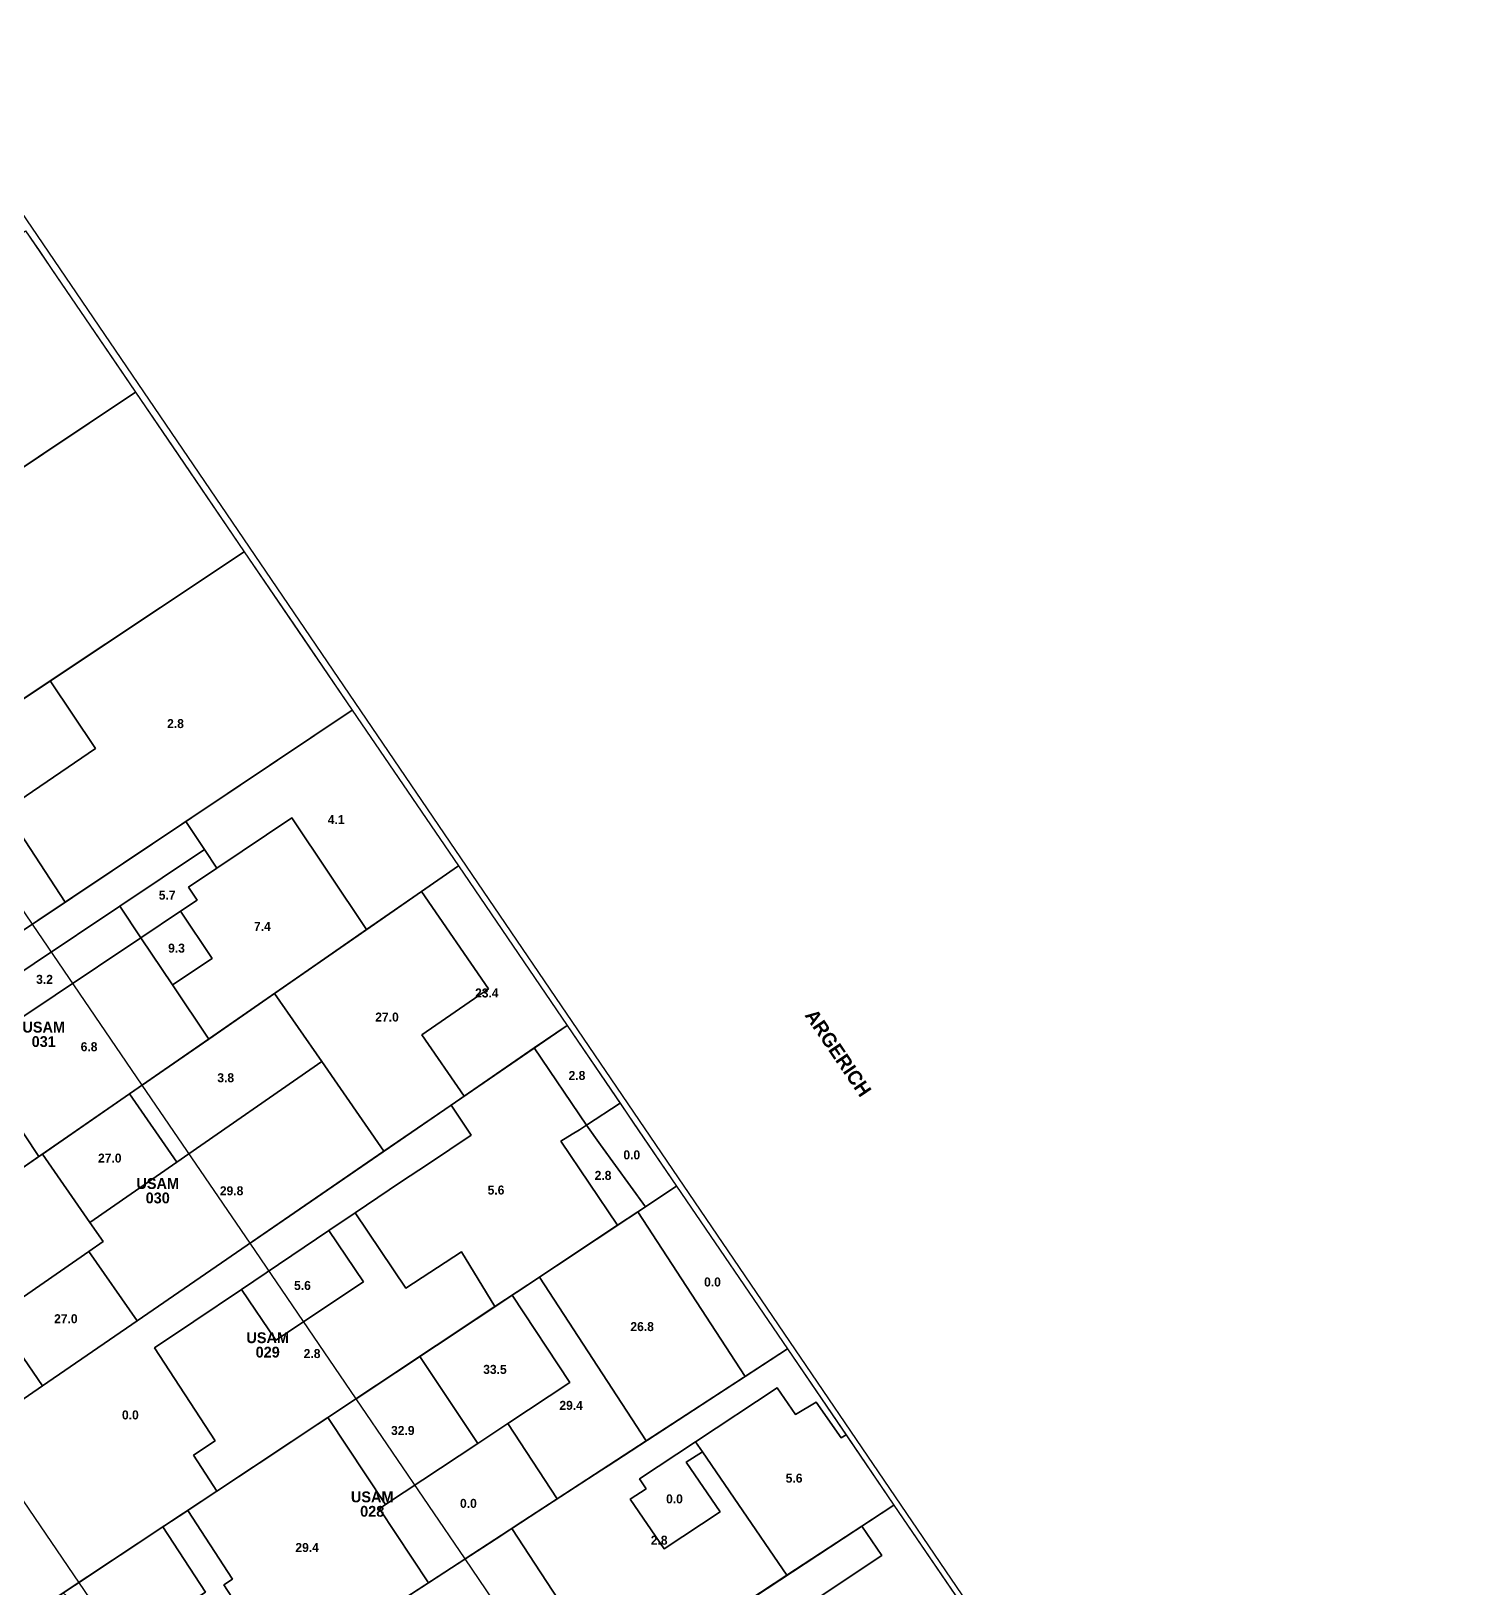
# Model space of a CAD drawing. Header units: metres. Extents: x 6364127 to 6364293, y 6168901 to 6169063.
# Drawn here: x 6364232.9 to 6364292.7, y 6168998.3 to 6169063.1 of the extents above; entities that cross this region are included whole.
import ezdxf
from ezdxf.enums import TextEntityAlignment as Align

# ---------------------------------------------------------------- set-up
doc = ezdxf.new("R2010")
doc.units = ezdxf.units.M
doc.header["$MEASUREMENT"] = 0
doc.linetypes.add('DASHED', pattern=[10, 5, -5])
for name, color, linetype, true_color in [('banda_minima', 1, 'Continuous', 0xe41a1c), ('calles_etiquetas', 252, 'Continuous', 0x606060), ('lfi', 141, 'Continuous', 0x3579b1), ('manzanas', 250, 'Continuous', 0x404040), ('parcelas', 252, 'Continuous', 0x606060), ('parcelas_etiquetas', 252, 'Continuous', 0x606060), ('tejido', 8, 'Continuous', 0x808080)]:
    doc.layers.add(name, color=color, linetype=linetype, true_color=true_color)
doc.styles.add('GOOGLE_SANS', font='GoogleSans-Bold.ttf')

msp = doc.modelspace()

# ---------------------------------------------------------------- linework, layer by layer
at = {"layer": 'banda_minima', "color": 1, "linetype": 'DASHED', "ltscale": 5}
for points in [[(6364219.373, 6169045.883), (6364232.692, 6169054.75), (6364237.268, 6169048.033), (6364223.955, 6169039.157), (6364219.373, 6169045.883)], [(6364237.268, 6169048.033), (6364241.79, 6169041.399), (6364228.47, 6169032.531), (6364223.955, 6169039.156), (6364237.268, 6169048.033)], [(6364241.79, 6169041.399), (6364246.284, 6169034.805), (6364232.985, 6169025.908), (6364228.47, 6169032.531), (6364241.79, 6169041.399)], [(6364232.985, 6169025.908), (6364246.284, 6169034.805), (6364250.697, 6169028.328), (6364237.546, 6169019.214), (6364232.985, 6169025.908)], [(6364237.546, 6169019.214), (6364250.697, 6169028.328), (6364255.215, 6169021.697), (6364242.03, 6169012.632), (6364237.546, 6169019.214)], [(6364242.03, 6169012.632), (6364255.215, 6169021.697), (6364259.772, 6169015.01), (6364246.438, 6169006.165), (6364242.03, 6169012.632)], [(6364264.384, 6169008.242), (6364250.977, 6168999.503), (6364246.438, 6169006.165), (6364259.772, 6169015.01), (6364264.384, 6169008.242)], [(6364264.384, 6169008.242), (6364268.811, 6169001.746), (6364255.439, 6168992.956), (6364250.977, 6168999.503), (6364264.384, 6169008.242)], [(6364255.439, 6168992.956), (6364268.811, 6169001.746), (6364273.211, 6168995.29), (6364259.866, 6168986.46), (6364255.439, 6168992.956)]]:
    msp.add_lwpolyline(points, close=True, dxfattribs=at)
at = {"layer": 'lfi'}
msp.add_lwpolyline([(6364168.186, 6168989.503), (6364218.569, 6169022.527), (6364251.239, 6168974.504), (6364201.016, 6168941.463), (6364168.186, 6168989.503)], close=True, dxfattribs=at)
at = {"layer": 'manzanas'}
msp.add_lwpolyline([(6364126.62, 6168997.007), (6364227.386, 6169063.054), (6364292.725, 6168967.009), (6364192.279, 6168900.926), (6364126.62, 6168997.007)], close=True, dxfattribs=at)
at = {"layer": 'parcelas'}
for points in [[(6364224.938, 6169049.588), (6364227.057, 6169050.998), (6364228.863, 6169052.201), (6364232.692, 6169054.75), (6364233.255, 6169053.924), (6364233.818, 6169053.097), (6364236.705, 6169048.86), (6364237.268, 6169048.033), (6364236.436, 6169047.479), (6364234.732, 6169046.342), (6364231.704, 6169044.323), (6364229.481, 6169042.841), (6364228.202, 6169041.988), (6364214.618, 6169032.931), (6364214.246, 6169033.487), (6364213.299, 6169034.899), (6364210.082, 6169039.698), (6364217.145, 6169044.4), (6364221.531, 6169047.32), (6364224.801, 6169049.496), (6364224.938, 6169049.588)], [(6364237.268, 6169048.033), (6364238.789, 6169045.802), (6364241.79, 6169041.399), (6364240.625, 6169040.623), (6364233.721, 6169036.027), (6364225.764, 6169030.73), (6364222.428, 6169028.509), (6364215.512, 6169023.905), (6364214.958, 6169023.536), (6364211.887, 6169021.491), (6364208.85, 6169025.978), (6364207.402, 6169028.118), (6364211.028, 6169030.536), (6364214.618, 6169032.931), (6364228.202, 6169041.988), (6364229.481, 6169042.841), (6364231.704, 6169044.323), (6364234.732, 6169046.342), (6364236.436, 6169047.479), (6364237.268, 6169048.033)], [(6364241.79, 6169041.399), (6364244.043, 6169038.092), (6364246.284, 6169034.805), (6364241.626, 6169031.688), (6364234.347, 6169026.819), (6364226.455, 6169021.539), (6364224.231, 6169020.052), (6364223.411, 6169019.503), (6364221.161, 6169017.998), (6364219.412, 6169016.827), (6364216.405, 6169014.816), (6364216.307, 6169014.96), (6364211.887, 6169021.491), (6364214.958, 6169023.536), (6364215.512, 6169023.905), (6364222.428, 6169028.509), (6364225.764, 6169030.73), (6364233.721, 6169036.027), (6364240.625, 6169040.623), (6364241.79, 6169041.399)], [(6364228.146, 6169012.699), (6364224.53, 6169010.192), (6364221.129, 6169007.836), (6364218.914, 6169011.109), (6364216.405, 6169014.816), (6364219.412, 6169016.827), (6364221.161, 6169017.998), (6364223.411, 6169019.503), (6364224.231, 6169020.052), (6364226.455, 6169021.539), (6364234.347, 6169026.819), (6364241.626, 6169031.688), (6364246.284, 6169034.805), (6364250.697, 6169028.328), (6364249.164, 6169027.265), (6364247.029, 6169025.786), (6364243.049, 6169023.027), (6364237.021, 6169018.85), (6364233.334, 6169016.295), (6364228.899, 6169013.221), (6364228.146, 6169012.699)], [(6364225.552, 6169001.301), (6364224.938, 6169002.207), (6364223.284, 6169004.651), (6364221.129, 6169007.836), (6364224.53, 6169010.192), (6364228.146, 6169012.699), (6364228.899, 6169013.221), (6364233.334, 6169016.295), (6364237.021, 6169018.85), (6364243.049, 6169023.027), (6364247.029, 6169025.786), (6364249.164, 6169027.265), (6364250.697, 6169028.328), (6364255.215, 6169021.697), (6364253.85, 6169020.759), (6364250.931, 6169018.751), (6364250.389, 6169018.379), (6364247.6, 6169016.461), (6364237.334, 6169009.403), (6364233.4, 6169006.697), (6364228.584, 6169003.387), (6364225.552, 6169001.301)]]:
    msp.add_lwpolyline(points, close=True, dxfattribs=at)
for points in [[(6364228.584, 6169003.387), (6364233.4, 6169006.697), (6364237.334, 6169009.403), (6364247.6, 6169016.461), (6364250.389, 6169018.379), (6364250.931, 6169018.751), (6364253.85, 6169020.759), (6364255.215, 6169021.697), (6364257.421, 6169018.461), (6364257.984, 6169017.635), (6364259.772, 6169015.01), (6364258.476, 6169014.151), (6364257.787, 6169013.692), (6364257.319, 6169013.383), (6364253.581, 6169010.903), (6364252.215, 6169009.997), (6364242.405, 6169003.49), (6364240.652, 6169002.327), (6364239.993, 6169001.89), (6364238.573, 6169000.949), (6364238.488, 6169000.892), (6364232.866, 6168997.163)], [(6364232.866, 6168997.163), (6364238.488, 6169000.892), (6364238.573, 6169000.949), (6364239.993, 6169001.89), (6364240.652, 6169002.327), (6364242.405, 6169003.49), (6364252.215, 6169009.997), (6364253.581, 6169010.903), (6364257.319, 6169013.383), (6364257.787, 6169013.692), (6364258.476, 6169014.151), (6364259.772, 6169015.01), (6364264.384, 6169008.242), (6364259.518, 6169005.071), (6364256.92, 6169003.376), (6364256.66, 6169003.208), (6364256.66, 6169003.208), (6364253.104, 6169000.889), (6364252.917, 6169000.768), (6364252.269, 6169000.345), (6364249.861, 6168998.777), (6364247.366, 6168997.149)], [(6364247.366, 6168997.149), (6364249.861, 6168998.777), (6364252.269, 6169000.345), (6364252.917, 6169000.768), (6364253.104, 6169000.889), (6364256.66, 6169003.208), (6364256.92, 6169003.376), (6364259.518, 6169005.071), (6364264.384, 6169008.242), (6364264.384, 6169008.242), (6364266.819, 6169004.669), (6364268.811, 6169001.746), (6364267.473, 6169000.867), (6364264.364, 6168998.823), (6364257.254, 6168994.149)], [(6364257.254, 6168994.149), (6364264.364, 6168998.823), (6364267.473, 6169000.867), (6364268.811, 6169001.746), (6364273.211, 6168995.29)]]:
    msp.add_lwpolyline(points, dxfattribs=at)
at = {"layer": 'tejido'}
for points in [[(6364237.268, 6169048.033), (6364236.436, 6169047.479), (6364234.732, 6169046.342), (6364231.704, 6169044.324), (6364228.249, 6169049.285), (6364227.322, 6169050.617), (6364227.057, 6169050.998), (6364227.236, 6169051.118), (6364229.654, 6169052.727), (6364232.692, 6169054.75), (6364233.255, 6169053.924), (6364233.818, 6169053.097), (6364236.705, 6169048.861), (6364237.268, 6169048.033)], [(6364241.79, 6169041.399), (6364240.625, 6169040.623), (6364233.721, 6169036.027), (6364225.764, 6169030.73), (6364223.303, 6169034.433), (6364222.553, 6169035.562), (6364229.376, 6169040.104), (6364228.202, 6169041.988), (6364229.481, 6169042.841), (6364231.704, 6169044.323), (6364234.732, 6169046.342), (6364236.436, 6169047.479), (6364237.268, 6169048.033), (6364238.789, 6169045.802), (6364241.79, 6169041.399)], [(6364246.284, 6169034.805), (6364239.358, 6169030.171), (6364234.347, 6169026.819), (6364231.851, 6169030.652), (6364235.602, 6169033.209), (6364233.721, 6169036.027), (6364240.625, 6169040.623), (6364241.79, 6169041.399), (6364244.043, 6169038.092), (6364246.284, 6169034.805)], [(6364231.851, 6169030.652), (6364224.287, 6169025.731), (6364223.892, 6169025.474), (6364226.455, 6169021.539), (6364224.985, 6169020.556), (6364223.461, 6169019.537), (6364221.161, 6169017.998), (6364219.412, 6169016.827), (6364214.958, 6169023.536), (6364215.512, 6169023.905), (6364222.428, 6169028.509), (6364225.764, 6169030.73), (6364233.721, 6169036.027), (6364235.602, 6169033.209), (6364231.851, 6169030.652)], [(6364240.651, 6169028.239), (6364240.134, 6169029.011), (6364239.358, 6169030.171), (6364246.284, 6169034.805), (6364250.697, 6169028.328), (6364249.164, 6169027.265), (6364246.876, 6169025.679), (6364243.768, 6169030.324), (6364240.651, 6169028.239)], [(6364234.347, 6169026.819), (6364226.455, 6169021.539), (6364223.892, 6169025.474), (6364224.287, 6169025.731), (6364231.851, 6169030.652), (6364234.347, 6169026.819)], [(6364238.808, 6169023.377), (6364240.453, 6169024.478), (6364239.137, 6169026.446), (6364239.828, 6169026.909), (6364239.468, 6169027.447), (6364240.651, 6169028.239), (6364243.768, 6169030.324), (6364246.876, 6169025.679), (6364243.049, 6169023.027), (6364240.311, 6169021.13), (6364238.808, 6169023.377)], [(6364240.134, 6169029.011), (6364236.614, 6169026.656), (6364229.476, 6169021.88), (6364225.762, 6169019.395), (6364224.985, 6169020.556), (6364226.455, 6169021.539), (6364234.347, 6169026.819), (6364239.358, 6169030.171), (6364240.134, 6169029.011)], [(6364239.828, 6169026.909), (6364239.137, 6169026.446), (6364237.491, 6169025.345), (6364236.614, 6169026.656), (6364240.134, 6169029.011), (6364240.651, 6169028.239), (6364239.468, 6169027.447), (6364239.828, 6169026.909)], [(6364255.215, 6169021.697), (6364253.85, 6169020.759), (6364250.931, 6169018.751), (6364249.174, 6169021.306), (6364251.949, 6169023.215), (6364249.164, 6169027.265), (6364250.697, 6169028.328), (6364255.215, 6169021.697)], [(6364250.931, 6169018.751), (6364250.389, 6169018.379), (6364247.6, 6169016.461), (6364245.016, 6169020.189), (6364243.049, 6169023.027), (6364246.876, 6169025.679), (6364249.164, 6169027.265), (6364251.949, 6169023.215), (6364249.174, 6169021.306), (6364250.931, 6169018.751)], [(6364230.353, 6169020.568), (6364229.475, 6169021.88), (6364236.614, 6169026.656), (6364237.491, 6169025.345), (6364230.353, 6169020.568)], [(6364238.808, 6169023.377), (6364237.491, 6169025.345), (6364239.137, 6169026.446), (6364240.453, 6169024.478), (6364238.808, 6169023.377)], [(6364240.311, 6169021.13), (6364237.021, 6169018.85), (6364233.404, 6169016.343), (6364233.251, 6169016.237), (6364231.496, 6169018.86), (6364230.353, 6169020.568), (6364237.491, 6169025.345), (6364238.808, 6169023.377), (6364240.311, 6169021.13)], [(6364245.016, 6169020.189), (6364238.988, 6169016.011), (6364237.021, 6169018.85), (6364240.311, 6169021.13), (6364243.049, 6169023.027), (6364245.016, 6169020.189)], [(6364257.42, 6169018.461), (6364256.019, 6169017.544), (6364253.85, 6169020.759), (6364255.215, 6169021.697), (6364257.42, 6169018.461)], [(6364256.019, 6169017.544), (6364255.736, 6169017.353), (6364255.432, 6169017.171), (6364254.951, 6169016.884), (6364257.319, 6169013.383), (6364254.067, 6169011.225), (6364252.931, 6169010.472), (6364252.216, 6169009.998), (6364250.823, 6169012.276), (6364248.504, 6169010.77), (6364246.407, 6169013.901), (6364248.293, 6169015.169), (6364249.447, 6169015.942), (6364251.228, 6169017.132), (6364250.389, 6169018.379), (6364250.931, 6169018.751), (6364253.85, 6169020.759), (6364256.019, 6169017.544)], [(6364247.599, 6169016.461), (6364237.334, 6169009.403), (6364235.329, 6169012.296), (6364235.923, 6169012.707), (6364235.371, 6169013.504), (6364238.988, 6169016.011), (6364245.016, 6169020.189), (6364247.599, 6169016.461)], [(6364233.251, 6169016.237), (6364228.899, 6169013.221), (6364224.687, 6169010.301), (6364222.468, 6169013.617), (6364223.59, 6169014.368), (6364225.305, 6169015.515), (6364225.89, 6169015.907), (6364226.258, 6169015.356), (6364227.194, 6169015.982), (6364231.496, 6169018.86), (6364233.251, 6169016.237)], [(6364238.988, 6169016.011), (6364235.371, 6169013.504), (6364233.404, 6169016.343), (6364237.021, 6169018.85), (6364238.988, 6169016.011)], [(6364246.407, 6169013.901), (6364245.314, 6169013.166), (6364241.675, 6169010.716), (6364239.686, 6169009.377), (6364238.056, 6169008.281), (6364240.583, 6169004.41), (6364239.674, 6169003.823), (6364240.345, 6169002.797), (6364240.652, 6169002.327), (6364239.437, 6169001.521), (6364238.407, 6169000.838), (6364234.261, 6168998.088), (6364232.866, 6168997.163), (6364228.584, 6169003.387), (6364233.4, 6169006.697), (6364237.334, 6169009.403), (6364247.6, 6169016.461), (6364250.389, 6169018.379), (6364251.228, 6169017.132), (6364249.447, 6169015.942), (6364248.293, 6169015.169), (6364246.407, 6169013.901)], [(6364259.772, 6169015.01), (6364258.476, 6169014.151), (6364256.604, 6169016.733), (6364256.019, 6169017.544), (6364257.42, 6169018.461), (6364257.984, 6169017.635), (6364259.772, 6169015.01)], [(6364258.476, 6169014.151), (6364258.156, 6169013.938), (6364257.319, 6169013.383), (6364254.951, 6169016.884), (6364255.432, 6169017.171), (6364255.736, 6169017.353), (6364256.019, 6169017.544), (6364256.604, 6169016.733), (6364258.476, 6169014.151)], [(6364235.371, 6169013.504), (6364235.923, 6169012.707), (6364235.329, 6169012.296), (6364231.41, 6169009.581), (6364228.899, 6169013.221), (6364233.251, 6169016.237), (6364233.404, 6169016.343), (6364235.371, 6169013.504)], [(6364262.618, 6169007.091), (6364258.156, 6169013.938), (6364258.476, 6169014.151), (6364259.772, 6169015.01), (6364264.384, 6169008.242), (6364262.618, 6169007.091)], [(6364252.216, 6169009.998), (6364249.098, 6169007.93), (6364245.266, 6169005.387), (6364240.652, 6169002.327), (6364240.345, 6169002.797), (6364239.674, 6169003.823), (6364240.583, 6169004.41), (6364238.056, 6169008.281), (6364239.686, 6169009.377), (6364241.675, 6169010.716), (6364243.105, 6169008.6), (6364246.743, 6169011.03), (6364245.314, 6169013.166), (6364246.407, 6169013.901), (6364248.504, 6169010.77), (6364250.823, 6169012.276), (6364252.216, 6169009.998)], [(6364258.508, 6169004.412), (6364254.067, 6169011.225), (6364257.319, 6169013.383), (6364258.156, 6169013.938), (6364262.618, 6169007.091), (6364258.508, 6169004.412)], [(6364231.41, 6169009.581), (6364233.4, 6169006.697), (6364228.584, 6169003.387), (6364225.552, 6169001.301), (6364224.938, 6169002.207), (6364223.284, 6169004.651), (6364221.129, 6169007.836), (6364224.687, 6169010.301), (6364228.899, 6169013.221), (6364231.41, 6169009.581)], [(6364241.675, 6169010.716), (6364245.314, 6169013.165), (6364246.743, 6169011.029), (6364243.105, 6169008.6), (6364241.675, 6169010.716)], [(6364237.334, 6169009.403), (6364233.4, 6169006.697), (6364231.41, 6169009.581), (6364235.329, 6169012.296), (6364237.334, 6169009.403)], [(6364254.802, 6169001.997), (6364252.757, 6169005.135), (6364255.336, 6169006.846), (6364252.931, 6169010.472), (6364254.067, 6169011.225), (6364258.508, 6169004.412), (6364254.802, 6169001.997)], [(6364251.503, 6169004.304), (6364249.098, 6169007.93), (6364252.216, 6169009.998), (6364252.931, 6169010.472), (6364255.336, 6169006.846), (6364252.757, 6169005.135), (6364251.503, 6169004.304)], [(6364251.503, 6169004.304), (6364247.67, 6169001.762), (6364245.266, 6169005.387), (6364249.098, 6169007.93), (6364251.503, 6169004.304)], [(6364266.819, 6169004.67), (6364266.611, 6169004.543), (6364265.584, 6169006.027), (6364264.724, 6169005.508), (6364263.96, 6169006.614), (6364260.563, 6169004.376), (6364258.225, 6169002.836), (6364258.508, 6169002.424), (6364257.838, 6169001.983), (6364259.251, 6168999.92), (6364261.589, 6169001.461), (6364260.177, 6169003.524), (6364260.845, 6169003.964), (6364262.345, 6169001.772), (6364264.364, 6168998.823), (6364257.254, 6168994.149), (6364255.329, 6168997.087), (6364252.916, 6169000.768), (6364254.802, 6169001.997), (6364259.272, 6169004.91), (6364262.618, 6169007.091), (6364264.384, 6169008.242), (6364266.819, 6169004.67)], [(6364266.819, 6169004.669), (6364268.811, 6169001.746), (6364267.473, 6169000.867), (6364264.364, 6168998.823), (6364262.345, 6169001.772), (6364260.845, 6169003.964), (6364260.563, 6169004.376), (6364263.96, 6169006.614), (6364264.724, 6169005.508), (6364265.583, 6169006.027), (6364266.611, 6169004.543), (6364266.819, 6169004.669)], [(6364245.063, 6168995.648), (6364243.437, 6168994.588), (6364240.939, 6168998.421), (6364241.303, 6168998.658), (6364239.437, 6169001.521), (6364240.652, 6169002.327), (6364245.266, 6169005.387), (6364247.67, 6169001.762), (6364247.413, 6169001.591), (6364249.456, 6168998.511), (6364247.366, 6168997.149), (6364245.063, 6168995.648)], [(6364249.456, 6168998.511), (6364247.413, 6169001.591), (6364247.67, 6169001.762), (6364251.503, 6169004.304), (6364252.757, 6169005.135), (6364254.802, 6169001.997), (6364252.916, 6169000.768), (6364249.456, 6168998.511)], [(6364260.845, 6169003.964), (6364260.177, 6169003.524), (6364261.589, 6169001.461), (6364259.251, 6168999.92), (6364257.839, 6169001.983), (6364258.507, 6169002.424), (6364258.225, 6169002.836), (6364260.563, 6169004.376), (6364260.845, 6169003.964)], [(6364241.522, 6168993.34), (6364240.053, 6168995.594), (6364238.934, 6168997.311), (6364240.178, 6168998.122), (6364238.407, 6169000.838), (6364239.437, 6169001.521), (6364241.303, 6168998.658), (6364240.939, 6168998.421), (6364243.437, 6168994.588), (6364241.522, 6168993.34)], [(6364273.211, 6168995.29), (6364271.306, 6168994.029), (6364268.661, 6168992.279), (6364268.267, 6168992.018), (6364264.708, 6168997.243), (6364268.309, 6168999.64), (6364267.473, 6169000.867), (6364268.811, 6169001.746), (6364273.211, 6168995.29)], [(6364240.053, 6168995.594), (6364238.31, 6168994.457), (6364234.261, 6168998.088), (6364238.407, 6169000.838), (6364240.178, 6168998.122), (6364238.934, 6168997.311), (6364240.053, 6168995.594)], [(6364257.254, 6168994.149), (6364254.318, 6168992.219), (6364253.035, 6168994.109), (6364252.097, 6168995.491), (6364251.871, 6168995.821), (6364250.756, 6168997.461), (6364248.299, 6168995.841), (6364247.366, 6168997.149), (6364249.456, 6168998.511), (6364252.916, 6169000.768), (6364255.329, 6168997.087), (6364257.254, 6168994.149)]]:
    msp.add_lwpolyline(points, close=True, dxfattribs=at)
msp.add_lwpolyline([(6364257.254, 6168994.149), (6364264.364, 6168998.823), (6364267.473, 6169000.867), (6364268.309, 6168999.64), (6364264.709, 6168997.243)], dxfattribs=at)

# ---------------------------------------------------------------- texts
at = {"layer": 'calles_etiquetas', "color": 252, "style": 'GOOGLE_SANS'}
msp.add_text('ARGERICH', height=0.585, rotation=-55.82134, dxfattribs=at).set_placement((6364266.495, 6169020.555), align=Align.MIDDLE_CENTER)
at = {"layer": 'parcelas_etiquetas', "color": 252, "style": 'GOOGLE_SANS'}
for s, p in [('USAM', (6364233.449, 6169021.623)), ('031', (6364233.449, 6169021.023)), ('USAM', (6364238.19, 6169015.119)), ('030', (6364238.19, 6169014.519)), ('USAM', (6364242.764, 6169008.705)), ('029', (6364242.764, 6169008.105)), ('USAM', (6364247.112, 6169002.084)), ('028', (6364247.112, 6169001.484))]:
    msp.add_text(s, height=0.45, dxfattribs=at).set_placement(p, align=Align.MIDDLE_CENTER)
at = {"layer": 'tejido', "color": 8, "style": 'GOOGLE_SANS'}
for s, p in [('2.8', (6364238.93, 6169034.251)), ('4.1', (6364245.613, 6169030.255)), ('5.7', (6364238.584, 6169027.115)), ('7.4', (6364242.543, 6169025.816)), ('9.3', (6364238.972, 6169024.911)), ('3.2', (6364233.483, 6169023.612)), ('23.4', (6364251.879, 6169023.045)), ('27.0', (6364247.727, 6169022.043)), ('6.8', (6364235.335, 6169020.809)), ('3.8', (6364241.019, 6169019.519)), ('2.8', (6364255.629, 6169019.613)), ('27.0', (6364236.196, 6169016.177)), ('0.0', (6364257.907, 6169016.312)), ('2.8', (6364256.713, 6169015.457)), ('29.8', (6364241.264, 6169014.816)), ('5.6', (6364252.261, 6169014.848)), ('5.6', (6364244.211, 6169010.879)), ('0.0', (6364261.264, 6169011.023)), ('27.0', (6364234.37, 6169009.495)), ('26.8', (6364258.339, 6169009.168)), ('2.8', (6364244.611, 6169008.046)), ('33.5', (6364252.217, 6169007.388)), ('29.4', (6364255.385, 6169005.891)), ('0.0', (6364237.052, 6169005.492)), ('32.9', (6364248.384, 6169004.846)), ('5.6', (6364264.658, 6169002.864)), ('0.0', (6364251.112, 6169001.814)), ('0.0', (6364259.684, 6169002.001)), ('29.4', (6364244.405, 6168999.979)), ('2.8', (6364259.047, 6169000.282))]:
    msp.add_text(s, height=0.375, dxfattribs=at).set_placement(p, align=Align.MIDDLE_CENTER)

doc.saveas('drawing.dxf')
